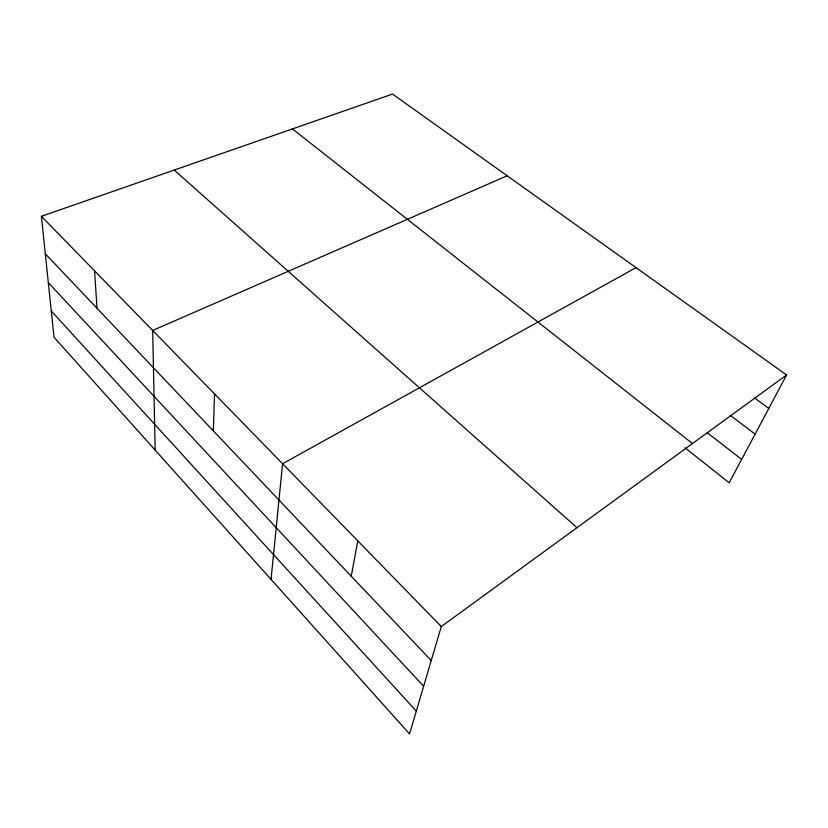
<?xml version="1.0" encoding="UTF-8"?>
<svg xmlns="http://www.w3.org/2000/svg" width="828" height="828" viewBox="0 0 828 828"><rect width="100%" height="100%" fill="white"/><g stroke="black" fill="none" stroke-linecap="round" stroke-linejoin="round"><path stroke-width="1.24" d="M213.324 430.86L214.545 393.931M271.046 579.403L282.576 463.732L636.007 267.63M351.248 576.216L357.768 540.86M786.6 374.97L441.293 626.548L409.549 733.929L54.017 337.255L41.4 216.305L392.534 94.071L786.6 374.97L729.199 482.796L685.118 447.886M507.171 175.784L152.683 330.465L155.167 450.101M754.329 397.761L768.788 408.421M730.358 415.408L755.115 434.12M707.133 432.64L741.66 459.374M292.429 128.92L692.467 443.549M174.222 170.071L576.981 527.695M41.4 216.305L441.293 626.548M45.312 253.792L431.243 660.537M48.314 282.607L423.646 686.226M51.274 310.955L416.287 711.128M94.558 270.839L97.042 308.306"/></g></svg>
